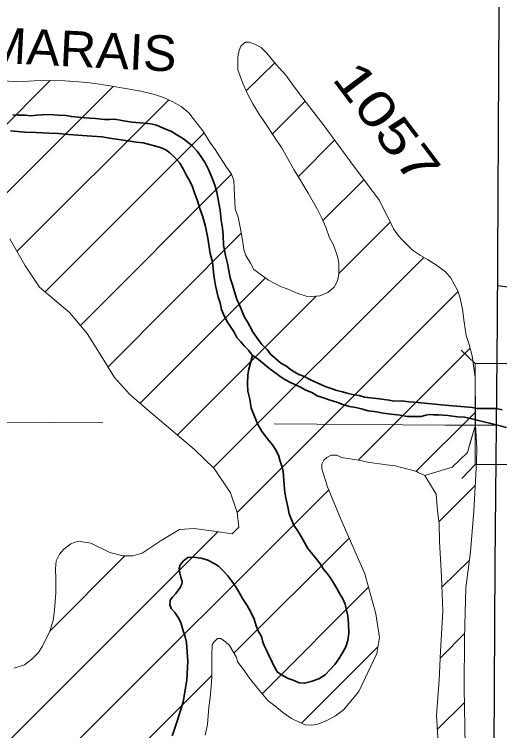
# Model space of a CAD drawing. Extents: x 467 to 471.45, y 2649.76 to 2653.71.
# Drawn here: x 469.1903 to 469.4739, y 2652.842 to 2653.2607 of the extents above; entities that cross this region are included whole.
import ezdxf
from ezdxf.enums import TextEntityAlignment as Align

# ---------------------------------------------------------------- set-up
doc = ezdxf.new("R2010")
doc.units = 0
doc.header["$LTSCALE"] = 0.0068
doc.linetypes.add('MEDIUM_DASHED', pattern=[4.5, 3, -1.5])
for name, color, linetype, lineweight in [('14', 7, 'Continuous', 25), ('15', 7, 'MEDIUM_DASHED', 13), ('21', 7, 'Continuous', 25), ('25', 7, 'Continuous', 13)]:
    doc.layers.add(name, color=color, linetype=linetype, lineweight=lineweight)
doc.layers.add('29', color=7, linetype='Continuous')

msp = doc.modelspace()

# ---------------------------------------------------------------- linework, layer by layer
at = {"layer": '14'}
msp.add_line((469.472727, 2653.102273), (469.494129, 2653.099242), dxfattribs=at)
msp.add_lwpolyline([(469.465909, 2652.011174), (469.466856, 2652.061553), (469.467045, 2652.209091), (469.468561, 2652.349621), (469.468939, 2652.498106), (469.469886, 2652.649621), (469.470455, 2652.795455), (469.471212, 2652.939583), (469.472538, 2653.080871), (469.473295, 2653.22803), (469.474242, 2653.368371), (469.475, 2653.514015), (469.475568, 2653.65947)], dxfattribs=at)
at = {"layer": '15'}
msp.add_lwpolyline([(469.472917, 2653.020644), (469.442045, 2653.020644), (469.067614, 2653.023106)], dxfattribs=at)
at = {"layer": '21'}
for p, q in [((469.451326, 2653.064394), (469.45947, 2653.056629)), ((469.45947, 2652.997538), (469.451705, 2652.989394))]:
    msp.add_line(p, q, dxfattribs=at)
at = {"layer": '21', "lineweight": 13}
msp.add_lwpolyline([(469.483523, 2652.997538), (469.483523, 2653.056629), (469.45947, 2653.056629), (469.45947, 2652.997538)], close=True, dxfattribs=at)
at = {"layer": '25'}
for p, q in [((469.325758, 2653.215909), (469.342424, 2653.232386)), ((469.161553, 2653.172159), (469.211364, 2653.22197)), ((469.179924, 2653.150379), (469.248106, 2653.218561)), ((469.191856, 2653.122159), (469.280492, 2653.210606)), ((469.341098, 2653.190909), (469.360227, 2653.210038)), ((469.208333, 2653.098485), (469.301136, 2653.191288)), ((469.35625, 2653.165909), (469.377462, 2653.187121)), ((469.228977, 2653.078788), (469.317235, 2653.167235)), ((469.370644, 2653.140152), (469.394508, 2653.164015)), ((469.379924, 2653.10928), (469.410038, 2653.139394)), ((469.245076, 2653.054735), (469.322917, 2653.132765)), ((469.306439, 2652.995644), (469.429545, 2653.118561)), ((469.263826, 2653.033333), (469.336932, 2653.106439)), ((469.285417, 2653.014773), (469.366667, 2653.096023)), ((469.320455, 2652.969508), (469.449621, 2653.098674)), ((469.391288, 2653.000189), (469.456629, 2653.06553)), ((469.424811, 2652.993561), (469.459659, 2653.02822)), ((469.055682, 2652.664583), (469.374053, 2652.982765)), ((469.438258, 2652.964015), (469.459659, 2652.985417)), ((469.060417, 2652.70947), (469.30928, 2652.958144)), ((469.318561, 2652.887311), (469.385985, 2652.954545)), ((469.210795, 2652.9), (469.254924, 2652.944129)), ((469.440152, 2652.925758), (469.45625, 2652.941667)), ((469.335038, 2652.863447), (469.397159, 2652.925758)), ((469.439205, 2652.88447), (469.453409, 2652.898864)), ((469.358144, 2652.846402), (469.402652, 2652.890909)), ((469.064394, 2652.633144), (469.305682, 2652.874242)), ((469.437311, 2652.842614), (469.453409, 2652.858523))]:
    msp.add_line(p, q, dxfattribs=at)
for points in [[(469.178788, 2653.222159), (469.192424, 2653.221212), (469.201894, 2653.22178), (469.211553, 2653.22197), (469.219886, 2653.22178), (469.233144, 2653.220833), (469.240152, 2653.219886), (469.248485, 2653.218561), (469.256439, 2653.217235), (469.264205, 2653.21572), (469.272159, 2653.213826), (469.277462, 2653.212121), (469.282955, 2653.20947), (469.287879, 2653.206818), (469.292235, 2653.20303), (469.296212, 2653.198106), (469.300379, 2653.192614), (469.304545, 2653.185985), (469.307576, 2653.181629), (469.310417, 2653.177462), (469.314205, 2653.171402), (469.317235, 2653.167235), (469.318561, 2653.163636), (469.318939, 2653.154924), (469.319318, 2653.14697), (469.321023, 2653.142045), (469.322538, 2653.135227), (469.323674, 2653.128788), (469.324432, 2653.123295), (469.325568, 2653.119697), (469.32822, 2653.115341), (469.330303, 2653.111553), (469.33447, 2653.108333), (469.338826, 2653.105303), (469.345833, 2653.101705), (469.350758, 2653.099811), (469.355871, 2653.097538), (469.360795, 2653.096023), (469.364205, 2653.095833), (469.36875, 2653.096212), (469.373485, 2653.098106), (469.377273, 2653.101136), (469.379167, 2653.104924), (469.379924, 2653.108902), (469.379924, 2653.114962), (469.379356, 2653.118561), (469.376705, 2653.125947), (469.374432, 2653.130114), (469.372348, 2653.136364), (469.369886, 2653.141477), (469.367235, 2653.14697), (469.364394, 2653.152083), (469.361932, 2653.15625), (469.357197, 2653.164394), (469.353598, 2653.170076), (469.35, 2653.176705), (469.346402, 2653.182765), (469.342803, 2653.188258), (469.336364, 2653.198106), (469.332955, 2653.202841), (469.329735, 2653.208333), (469.326515, 2653.214205), (469.323674, 2653.220833), (469.320833, 2653.22822), (469.320833, 2653.230682), (469.320833, 2653.235795), (469.321591, 2653.239583), (469.322727, 2653.242045), (469.325189, 2653.244508), (469.327462, 2653.244508), (469.33125, 2653.242992), (469.33447, 2653.241288), (469.337879, 2653.238068), (469.342045, 2653.232765), (469.345076, 2653.229356), (469.348864, 2653.225189), (469.352462, 2653.220265)], [(469.352462, 2653.220265), (469.357576, 2653.213447), (469.371402, 2653.195455), (469.386932, 2653.174242), (469.403598, 2653.151894), (469.406629, 2653.145833), (469.409659, 2653.139962), (469.411932, 2653.135227), (469.414773, 2653.13125), (469.416856, 2653.128977), (469.422917, 2653.122917), (469.427652, 2653.119697), (469.431629, 2653.117424), (469.436932, 2653.114015), (469.442235, 2653.110227), (469.445076, 2653.106818), (469.449432, 2653.099053), (469.450758, 2653.094886), (469.452083, 2653.088447), (469.45322, 2653.080682), (469.454356, 2653.072917), (469.456061, 2653.067614), (469.457765, 2653.061174), (469.458712, 2653.053977), (469.45947, 2653.048674), (469.45947, 2653.042045), (469.45947, 2653.04072), (469.459659, 2653.03428), (469.459659, 2653.020833), (469.456818, 2653.010985), (469.455114, 2653.004545), (469.446023, 2652.996023), (469.430114, 2652.991098), (469.426326, 2652.992803)], [(469.190152, 2652.878409), (469.196212, 2652.880492), (469.200568, 2652.883712), (469.204167, 2652.8875), (469.206818, 2652.891288), (469.210985, 2652.900189), (469.213068, 2652.906439), (469.213826, 2652.9125), (469.214583, 2652.922538), (469.214583, 2652.930492), (469.214394, 2652.936553), (469.214773, 2652.941288), (469.216667, 2652.945076), (469.219318, 2652.948106), (469.223295, 2652.951136), (469.227652, 2652.952652), (469.235038, 2652.951515), (469.246212, 2652.946023), (469.253788, 2652.944129), (469.259659, 2652.944129), (469.264962, 2652.945644), (469.270265, 2652.949242), (469.276136, 2652.95322), (469.286742, 2652.95947), (469.295455, 2652.960227), (469.306818, 2652.958523), (469.317614, 2652.957008), (469.321402, 2652.960985), (469.320455, 2652.969508), (469.316667, 2652.981061), (469.307008, 2652.995265), (469.295644, 2653.00625), (469.267803, 2653.029924), (469.257576, 2653.038636), (469.248864, 2653.048485), (469.241098, 2653.060985), (469.232955, 2653.074053), (469.222538, 2653.086364), (469.205114, 2653.101136), (469.196402, 2653.114015), (469.187689, 2653.129545)], [(469.430114, 2652.991098), (469.446023, 2652.996023), (469.455114, 2653.004545), (469.459659, 2653.020833)], [(469.459659, 2653.020833), (469.460606, 2653.007008), (469.460417, 2652.998864), (469.458712, 2652.970265), (469.456818, 2652.946591), (469.454167, 2652.925379), (469.453409, 2652.896212), (469.45322, 2652.867045), (469.453788, 2652.832955)], [(469.426326, 2652.992803), (469.425379, 2652.993371), (469.412879, 2652.99678), (469.407765, 2652.997348), (469.396591, 2652.998864), (469.392803, 2652.999811), (469.381439, 2653.001705), (469.378788, 2653.00303), (469.375379, 2653.00303), (469.372917, 2653.001705), (469.371212, 2653), (469.369886, 2652.997727), (469.369886, 2652.995076), (469.373295, 2652.98447), (469.381061, 2652.96553), (469.395076, 2652.933712), (469.401515, 2652.910227), (469.403598, 2652.896402), (469.402083, 2652.887121), (469.391667, 2652.864773)], [(469.437879, 2652.834848), (469.436932, 2652.850947), (469.438447, 2652.871402), (469.439394, 2652.888447), (469.44072, 2652.911742), (469.439962, 2652.932008), (469.438636, 2652.952462), (469.438447, 2652.962879), (469.4375, 2652.970455), (469.436742, 2652.980303), (469.430114, 2652.991098)], [(469.391667, 2652.864773), (469.385985, 2652.858144), (469.382576, 2652.854167), (469.37803, 2652.850568), (469.373295, 2652.848106), (469.367614, 2652.845833), (469.364205, 2652.845265), (469.360227, 2652.845455), (469.357197, 2652.84678), (469.352273, 2652.849053), (469.34697, 2652.852841), (469.342424, 2652.856439), (469.338636, 2652.85947), (469.335227, 2652.863258), (469.331818, 2652.867614), (469.327652, 2652.872727), (469.323674, 2652.878409), (469.320833, 2652.882008), (469.319886, 2652.885038), (469.317992, 2652.888447), (469.316098, 2652.891667), (469.313636, 2652.893939), (469.310985, 2652.895833), (469.309091, 2652.895833), (469.306818, 2652.89375), (469.305871, 2652.892235), (469.305682, 2652.885985), (469.305682, 2652.878409), (469.305682, 2652.873674), (469.305303, 2652.867803), (469.304735, 2652.861364), (469.303977, 2652.855682), (469.30322, 2652.845644), (469.301894, 2652.839394)]]:
    msp.add_lwpolyline(points, dxfattribs=at)
at = {"layer": '25', "lineweight": 35}
for points in [[(469.189394, 2653.201894), (469.192424, 2653.201705), (469.19678, 2653.201705), (469.199811, 2653.201326), (469.203409, 2653.201705), (469.206629, 2653.201894), (469.211364, 2653.202083), (469.21572, 2653.201705), (469.220644, 2653.201515), (469.223674, 2653.200947), (469.229545, 2653.200379), (469.23447, 2653.2), (469.237689, 2653.199811), (469.242992, 2653.199242), (469.246023, 2653.199242), (469.249053, 2653.199432), (469.25322, 2653.198674), (469.258902, 2653.197727), (469.266098, 2653.197159), (469.270076, 2653.19678), (469.273295, 2653.195833), (469.277841, 2653.193939), (469.282197, 2653.192235), (469.285227, 2653.190341), (469.289205, 2653.187879), (469.29375, 2653.18428), (469.297159, 2653.180682)], [(469.424621, 2653.025568), (469.419886, 2653.025568), (469.41572, 2653.026326), (469.412121, 2653.026705), (469.408902, 2653.027273), (469.405871, 2653.027652), (469.401894, 2653.028409), (469.39697, 2653.028977), (469.39375, 2653.029924), (469.389773, 2653.030871), (469.386174, 2653.031439), (469.382197, 2653.032576), (469.378788, 2653.033902), (469.374811, 2653.035227), (469.371591, 2653.036364), (469.367235, 2653.037689), (469.364205, 2653.039583), (469.360606, 2653.041098), (469.357576, 2653.042803), (469.354167, 2653.044318), (469.351705, 2653.045455), (469.348295, 2653.047159), (469.345644, 2653.049053), (469.343182, 2653.050947), (469.340341, 2653.052841), (469.337689, 2653.055114), (469.335038, 2653.057197), (469.332008, 2653.059659), (469.329356, 2653.061553), (469.327083, 2653.064394), (469.324621, 2653.066856), (469.322727, 2653.069318), (469.320265, 2653.07178), (469.31875, 2653.075), (469.316856, 2653.077841), (469.314962, 2653.080682), (469.313068, 2653.084091), (469.311364, 2653.088258), (469.310606, 2653.092045), (469.30947, 2653.095455), (469.307955, 2653.102273), (469.306818, 2653.107955), (469.306061, 2653.116098), (469.304735, 2653.120833), (469.303409, 2653.129924), (469.302083, 2653.136742), (469.300379, 2653.142424), (469.298674, 2653.147159), (469.297159, 2653.152273), (469.295644, 2653.156439), (469.294508, 2653.159848), (469.292803, 2653.163258), (469.29072, 2653.166856), (469.289015, 2653.170455), (469.286932, 2653.173674), (469.283902, 2653.177273), (469.28125, 2653.179735), (469.278788, 2653.181439), (469.275758, 2653.182765), (469.271402, 2653.184091), (469.268561, 2653.184848), (469.26553, 2653.185606), (469.261553, 2653.185985), (469.257955, 2653.186553), (469.251326, 2653.1875), (469.246023, 2653.188258), (469.241667, 2653.189015), (469.235606, 2653.189394), (469.227462, 2653.190152), (469.222159, 2653.19053), (469.216098, 2653.191098), (469.210606, 2653.191288), (469.202841, 2653.191667), (469.196402, 2653.191856), (469.188068, 2653.192614)], [(469.297159, 2653.180682), (469.299432, 2653.177462), (469.301894, 2653.173864), (469.303788, 2653.170076), (469.305871, 2653.164962), (469.307386, 2653.160795), (469.308712, 2653.156818), (469.309848, 2653.150379), (469.310606, 2653.146212), (469.311174, 2653.140341), (469.311932, 2653.135795), (469.312311, 2653.131629), (469.3125, 2653.125758), (469.313636, 2653.119697), (469.314773, 2653.114962), (469.31572, 2653.110985), (469.316477, 2653.106629), (469.317803, 2653.102652), (469.319129, 2653.097917), (469.320265, 2653.093939), (469.32178, 2653.091288), (469.323106, 2653.087879), (469.324621, 2653.084091), (469.326705, 2653.080492), (469.327841, 2653.078409), (469.329924, 2653.074811), (469.332765, 2653.070644), (469.334848, 2653.067614), (469.338068, 2653.064773), (469.339962, 2653.062121), (469.342992, 2653.05947), (469.346023, 2653.056818), (469.349242, 2653.055114), (469.351705, 2653.05303), (469.354167, 2653.051515), (469.356629, 2653.050189), (469.359848, 2653.049053), (469.3625, 2653.047348), (469.365909, 2653.045833), (469.368939, 2653.044508), (469.37197, 2653.043182), (469.375379, 2653.042045), (469.378788, 2653.040909), (469.382008, 2653.039962), (469.385417, 2653.039015), (469.388826, 2653.038258), (469.391856, 2653.037879), (469.394886, 2653.036932), (469.398485, 2653.036553), (469.403598, 2653.035985), (469.406439, 2653.035606), (469.40928, 2653.035227), (469.412311, 2653.034659), (469.416667, 2653.034848), (469.420833, 2653.03428), (469.424053, 2653.034091), (469.42803, 2653.033523), (469.431818, 2653.033144), (469.435985, 2653.032765), (469.439773, 2653.032386), (469.444129, 2653.032008), (469.448864, 2653.031629), (469.453598, 2653.03125), (469.457955, 2653.030871), (469.460795, 2653.030303), (469.463826, 2653.030303), (469.467424, 2653.030303), (469.47178, 2653.030303), (469.475379, 2653.029545)], [(469.329545, 2653.061364), (469.32822, 2653.057008), (469.327273, 2653.05322), (469.326705, 2653.05), (469.326515, 2653.044697), (469.326705, 2653.040341), (469.327841, 2653.035795), (469.328788, 2653.030492), (469.330114, 2653.027273), (469.33125, 2653.024242), (469.332576, 2653.021023), (469.334659, 2653.017235), (469.336932, 2653.014394), (469.339015, 2653.011553), (469.341098, 2653.009091), (469.342992, 2653.00625), (469.344697, 2653.00303), (469.345455, 2653), (469.34678, 2652.996023), (469.347348, 2652.993561), (469.347727, 2652.988447), (469.347917, 2652.985417), (469.348295, 2652.98125), (469.349053, 2652.977083), (469.350189, 2652.972727), (469.350947, 2652.96875), (469.352083, 2652.96572), (469.353598, 2652.962121), (469.355682, 2652.958902), (469.357955, 2652.955492), (469.359848, 2652.951894), (469.361742, 2652.948485), (469.364773, 2652.944886), (469.367045, 2652.942045), (469.369129, 2652.939394), (469.371023, 2652.936364), (469.373106, 2652.933902), (469.374811, 2652.931439), (469.376705, 2652.928409), (469.378788, 2652.925), (469.380682, 2652.921591), (469.382197, 2652.918939), (469.383523, 2652.915909), (469.38447, 2652.912311), (469.385227, 2652.909091), (469.385606, 2652.904356), (469.385795, 2652.899053), (469.385227, 2652.894697), (469.383902, 2652.890909), (469.382008, 2652.8875), (469.379924, 2652.883902), (469.377652, 2652.880682), (469.374811, 2652.877652), (469.37197, 2652.874621), (469.368182, 2652.872348), (469.363826, 2652.870644), (469.359848, 2652.869697), (469.356818, 2652.869886), (469.35322, 2652.871402), (469.350379, 2652.872538), (469.347727, 2652.873864), (469.344129, 2652.876136), (469.341477, 2652.880682), (469.340341, 2652.883333), (469.339015, 2652.885985), (469.337689, 2652.889015), (469.336553, 2652.891288), (469.335606, 2652.89375), (469.334659, 2652.89697), (469.332955, 2652.9), (469.331629, 2652.90322), (469.330492, 2652.907197), (469.328598, 2652.910795), (469.326326, 2652.915152), (469.323674, 2652.919318), (469.321402, 2652.923106), (469.319697, 2652.926136), (469.317424, 2652.929356), (469.315152, 2652.932576), (469.312311, 2652.935417)], [(469.477841, 2653.019129), (469.471023, 2653.021023), (469.461553, 2653.023295), (469.456061, 2653.024621), (469.453409, 2653.025189), (469.449242, 2653.025379), (469.443561, 2653.026136), (469.438068, 2653.026515), (469.435227, 2653.026515), (469.432955, 2653.026705), (469.430682, 2653.026326), (469.42803, 2653.025568), (469.424621, 2653.025568)], [(469.312311, 2652.935417), (469.309659, 2652.938068), (469.307008, 2652.939773), (469.303409, 2652.941667), (469.299432, 2652.942803), (469.294886, 2652.943371), (469.291667, 2652.943182), (469.289205, 2652.941288), (469.287311, 2652.938826), (469.286553, 2652.936742), (469.286932, 2652.934091), (469.287689, 2652.931629), (469.288447, 2652.929167), (469.288258, 2652.927652), (469.287121, 2652.925568), (469.284659, 2652.922159), (469.282765, 2652.920076), (469.281439, 2652.918182), (469.28125, 2652.91553), (469.282008, 2652.913447), (469.284091, 2652.910985), (469.285985, 2652.908144), (469.287689, 2652.905114), (469.289015, 2652.900379), (469.289962, 2652.897538), (469.290909, 2652.893561), (469.291288, 2652.887879), (469.291667, 2652.882576), (469.291098, 2652.871402), (469.289962, 2652.864583), (469.289015, 2652.858712), (469.287311, 2652.85322), (469.285606, 2652.848106), (469.283902, 2652.842803), (469.282576, 2652.839015)]]:
    msp.add_lwpolyline(points, dxfattribs=at)

# ---------------------------------------------------------------- texts
at = {"layer": '29'}
for s, rotation, width, p in [('MARAIS', 357.149, 1.05, (469.228649, 2653.229952)), ('1057', 307.055, 1.3, (469.399715, 2653.190936))]:
    msp.add_text(s, height=0.02083, rotation=rotation, dxfattribs=dict(at, width=width)).set_placement(p, align=Align.CENTER)

doc.saveas('drawing.dxf')
